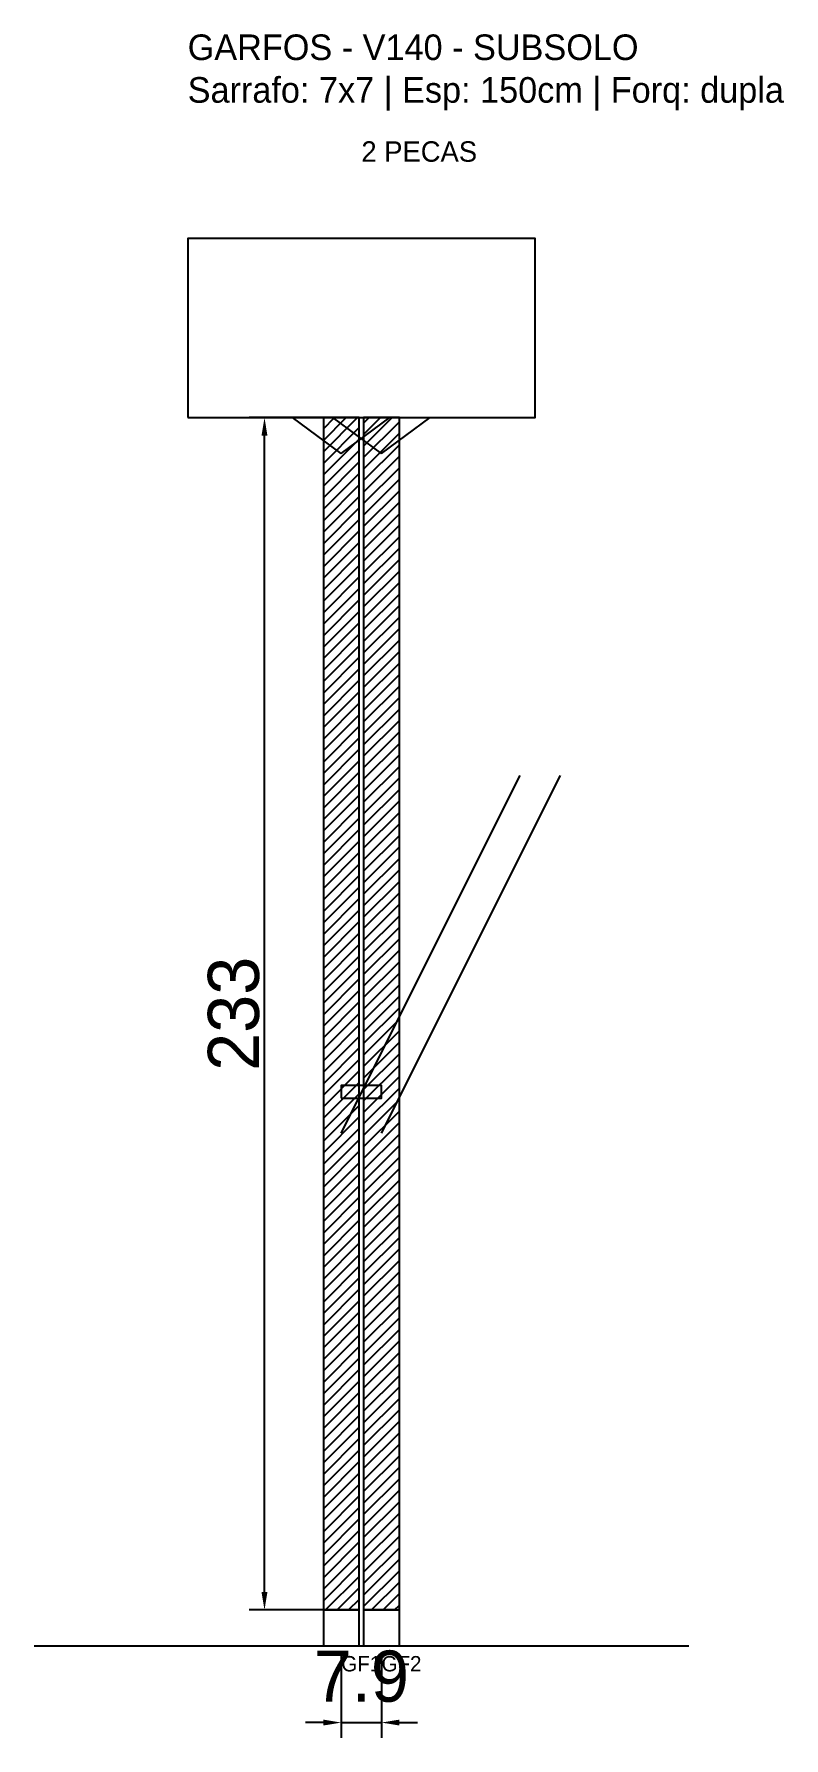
# Model space of a CAD drawing. Header units: metres. Extents: x -30 to 116, y -25 to 308.
import ezdxf

# ---------------------------------------------------------------- set-up
doc = ezdxf.new("R2010")
doc.units = ezdxf.units.M
for name, color, linetype in [('BARRA_ANCORAGEM', 1, 'Continuous'), ('COTA', 241, 'Continuous'), ('GARFOS OK', 3, 'Continuous'), ('NOME DA VIGA', 6, 'Continuous'), ('SARR_7x7', 40, 'Continuous'), ('TIRAS REESCORAMENTO', 252, 'Continuous'), ('VIGAS', 3, 'Continuous')]:
    doc.layers.add(name, color=color, linetype=linetype)
doc.dimstyles.new('EZ DXF', dxfattribs={"dimtxt": 10, "dimasz": 3.5, "dimexe": 3, "dimexo": 1.5, "dimgap": 1, "dimtad": 1, "dimdec": 1, "dimdsep": 46, "dimcen": 2.5, "dimazin": 3, "dimtfac": 1, "dimtmove": 0, "dimatfit": 3})

msp = doc.modelspace()

# ---------------------------------------------------------------- hatches: boundary and pattern name
at = {"layer": 'COTA'}
h = msp.add_hatch(dxfattribs=at)
h.set_pattern_fill('ANSI31', scale=0.5)
h.paths.add_polyline_path([(26.5, 0), (33.5, 0), (33.5, 233), (26.5, 233)])
h = msp.add_hatch(dxfattribs=at)
h.set_pattern_fill('ANSI31', scale=0.5)
h.paths.add_polyline_path([(34.358139, 0), (41.358139, 0), (41.358139, 233), (34.358139, 233)])

# ---------------------------------------------------------------- linework, layer by layer
at = {"layer": 'BARRA_ANCORAGEM'}
for p, q in [((30, 93.2), (64.95, 163.1)), ((37.858139, 93.2), (72.808139, 163.1))]:
    msp.add_line(p, q, dxfattribs=at)
at = {"layer": 'GARFOS OK'}
for p, q in [((30, 226), (20.5, 233)), ((20.5, 233), (39.5, 233)), ((37.858139, 226), (28.358139, 233)), ((28.358139, 233), (47.358139, 233)), ((30, 226), (39.5, 233)), ((37.858139, 226), (47.358139, 233))]:
    msp.add_line(p, q, dxfattribs=at)
at = {"layer": 'GARFOS OK', "linetype": 'CONTINUOUS'}
msp.add_line((-30, -7), (97.858139, -7), dxfattribs=at)
at = {"layer": 'GARFOS OK'}
for points in [[(26.5, 0), (33.5, 0), (33.5, 233), (26.5, 233), (26.5, 0)], [(34.358139, 0), (41.358139, 0), (41.358139, 233), (34.358139, 233), (34.358139, 0)]]:
    msp.add_lwpolyline(points, dxfattribs=at)
at = {"layer": 'SARR_7x7'}
for points in [[(26.5, -7), (33.5, -7), (33.5, 0), (26.5, 0), (26.5, -7)], [(34.358139, -7), (41.358139, -7), (41.358139, 0), (34.358139, 0), (34.358139, -7)]]:
    msp.add_lwpolyline(points, dxfattribs=at)
at = {"layer": 'TIRAS REESCORAMENTO'}
msp.add_lwpolyline([(30, 100), (37.858139, 100), (37.858139, 102.5), (30, 102.5), (30, 100)], dxfattribs=at)
at = {"layer": 'VIGAS'}
msp.add_lwpolyline([(0, 233), (67.858139, 233), (67.858139, 268), (0, 268), (0, 233)], dxfattribs=at)

# ---------------------------------------------------------------- texts
at = {"layer": 'NOME DA VIGA'}
for s, height, p in [('2 PECAS', 4, (33.929069, 283)), ('GF1', 3, (30, -12)), ('GF2', 3, (37.858139, -12))]:
    msp.add_text(s, height=height, dxfattribs=at).set_placement(p)
at = {"layer": 'NOME DA VIGA', "insert": (0, 293), "char_height": 5, "attachment_point": 7}
msp.add_mtext('GARFOS - V140 - SUBSOLO\\PSarrafo: 7x7 | Esp: 150cm | Forq: dupla', dxfattribs=at)

# ---------------------------------------------------------------- dimensions: what is measured, and where the dimension line sits
at = {"layer": 'COTA'}
msp.add_linear_dim(base=(15, 0), p1=(30, 0), p2=(30, 233), angle=90, dimstyle='EZ DXF', dxfattribs=at).render()
msp.add_linear_dim(base=(30, -22), p1=(30, -7), p2=(37.858139, -7), dimstyle='EZ DXF', dxfattribs=at).render()

doc.saveas('drawing.dxf')
